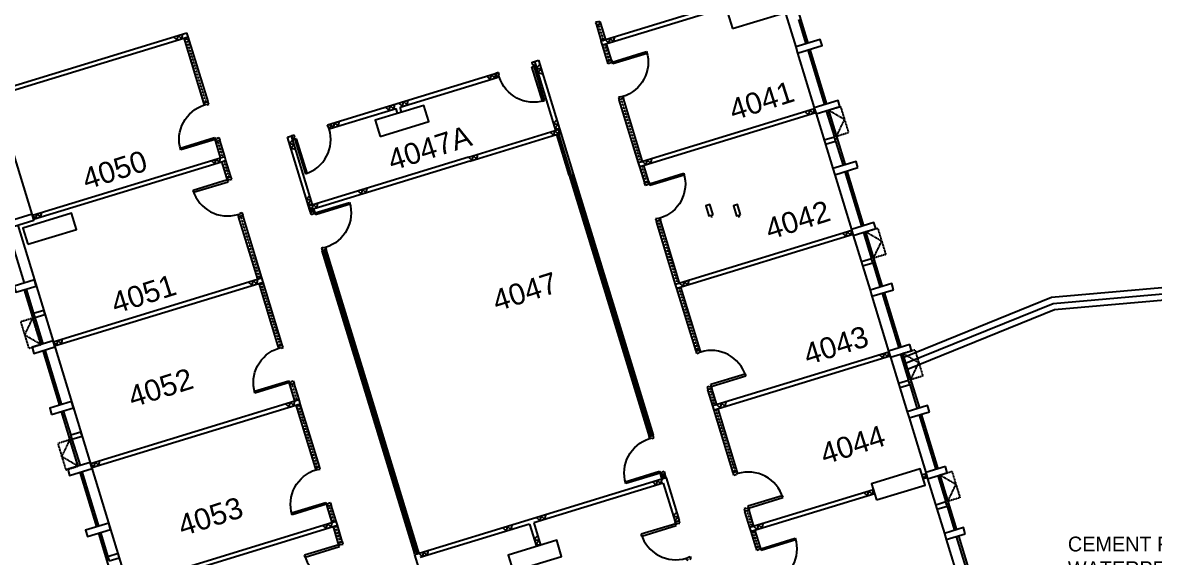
# Model space of a CAD drawing. Header units: millimetres. Extents: x 1797 to 100488, y 4337 to 89665.
# Drawn here: x 37983 to 64708, y 29766 to 42379 of the extents above; entities that cross this region are included whole.
import ezdxf

# ---------------------------------------------------------------- set-up
doc = ezdxf.new("R2010")
doc.units = ezdxf.units.MM
doc.linetypes.add('HIDDEN', pattern=[9.525, 6.35, -3.175])
doc.linetypes.add('HIDDEN2', pattern=[4.7625, 3.175, -1.5875])
for name, color, linetype in [('DLN041_3', 8, 'Continuous'), ('DLN041__', 8, 'Continuous'), ('DLN061__', 8, 'Continuous'), ('DLN210__', 8, 'Continuous'), ('DLN220__', 8, 'Continuous'), ('DLN228__', 8, 'Continuous'), ('DLN280__', 8, 'Continuous'), ('DLN314__', 8, 'Continuous'), ('DLN315__', 8, 'Continuous'), ('DLN325__', 8, 'Continuous'), ('FIN', 8, 'Continuous'), ('FITDOOR', 8, 'Continuous')]:
    doc.layers.add(name, color=color, linetype=linetype)
doc.styles.add('SWIS721LT750', font='swissl.ttf')

# ---------------------------------------------------------------- blocks, each defined once
blk = doc.blocks.new('DR1CR2')
at = {"layer": 'FITDOOR'}
for p, q in [((-50, 0), (-50, -50)), ((-50, 0), (0, 0)), ((0, 0), (0, -25)), ((-62.5, -50), (-50, -50)), ((-62.5, -50), (-62.5, -100)), ((-62.5, -100), (0, -100)), ((-12, -25), (0, -25)), ((-12, -75), (0, -75)), ((0, -75), (0, -100))]:
    blk.add_line(p, q, dxfattribs=at)
blk = doc.blocks.new('DR1AD')
at = {"layer": 'FITDOOR'}
for p, q in [((-45, 1), (0, 1)), ((-45, 1), (-45, 0)), ((0, 0), (0, 1)), ((-45, 0), (0, 0))]:
    blk.add_line(p, q, dxfattribs=at)
blk = doc.blocks.new('DR1AM')
at = {"layer": 'FITDOOR'}
blk.add_arc((0, 0), 1, 90, 180, dxfattribs=at)
blk = doc.blocks.new('DR1CL2')
at = {"layer": 'FITDOOR'}
for p, q in [((50, 0), (0, 0)), ((0, 0), (0, -25)), ((50, 0), (50, -50)), ((12, -25), (0, -25)), ((0, -75), (0, -100)), ((12, -75), (0, -75)), ((62.5, -100), (0, -100)), ((62.5, -50), (50, -50)), ((62.5, -50), (62.5, -100))]:
    blk.add_line(p, q, dxfattribs=at)
blk = doc.blocks.new('WINDOW-OPEN')
at = {"layer": 'DLN314__', "linetype": 'HIDDEN2', "ltscale": 0.05}
blk.add_lwpolyline([(650, 0), (0, 0), (0, 300), (650, 300)], close=True, dxfattribs=at)
blk.add_lwpolyline([(650, 0), (325, 300), (0, 0)], dxfattribs=at)
blk = doc.blocks.new('dh')
at = {"layer": 'DLN314__'}
blk.add_line((38450, 50), (38450, 0), dxfattribs=at)
blk.add_lwpolyline([(38500, 50), (38500, 300), (38400, 300), (38400, 50)], close=True, dxfattribs=at)

msp = doc.modelspace()

# ---------------------------------------------------------------- linework, layer by layer
at = {"layer": 'DLN061__'}
for p, q in [((41631, 41966), (41547, 42045)), ((41631, 41966), (41657, 42079)), ((41741, 42000), (41657, 42079)), ((41741, 42000), (41767, 42112)), ((51829, 41894), (51744, 41973)), ((51829, 41894), (51854, 42007)), ((51939, 41928), (51854, 42007)), ((51939, 41928), (51965, 42041)), ((49136, 41071), (49162, 41184)), ((50117, 41311), (50195, 41395)), ((50117, 41311), (50229, 41285)), ((50150, 41200), (50229, 41285)), ((50150, 41200), (50263, 41174)), ((49026, 41037), (48941, 41116)), ((49026, 41037), (49052, 41150)), ((49136, 41071), (49052, 41150)), ((46635, 40306), (46550, 40385)), ((46635, 40306), (46661, 40419)), ((46745, 40340), (46661, 40419)), ((46745, 40340), (46771, 40453)), ((46951, 40403), (46867, 40482)), ((46951, 40403), (46977, 40516)), ((47062, 40437), (46977, 40516)), ((47062, 40437), (47088, 40549)), ((56549, 40200), (56465, 40279)), ((56549, 40200), (56575, 40313)), ((56659, 40234), (56575, 40313)), ((56659, 40234), (56685, 40347)), ((45326, 39906), (45241, 39985)), ((45326, 39906), (45352, 40019)), ((45436, 39940), (45352, 40019)), ((45436, 39940), (45462, 40052)), ((50517, 40001), (50596, 40086)), ((50517, 40001), (50629, 39975)), ((50527, 39719), (50553, 39831)), ((50551, 39891), (50629, 39975)), ((50551, 39891), (50663, 39865)), ((50637, 39752), (50553, 39831)), ((50637, 39752), (50663, 39865)), ((44283, 39527), (44362, 39612)), ((50527, 39719), (50442, 39797)), ((44283, 39527), (44396, 39501)), ((44317, 39417), (44396, 39501)), ((44317, 39417), (44429, 39391)), ((42523, 39049), (42438, 39128)), ((42523, 39049), (42549, 39162)), ((42633, 39083), (42549, 39162)), ((42633, 39083), (42659, 39196)), ((48596, 39128), (48511, 39207)), ((48596, 39128), (48622, 39241)), ((48706, 39162), (48622, 39241)), ((48706, 39162), (48732, 39275)), ((52706, 39025), (52621, 39104)), ((52706, 39025), (52732, 39138)), ((52816, 39059), (52732, 39138)), ((52816, 39059), (52842, 39172)), ((44683, 38218), (44762, 38302)), ((44683, 38218), (44796, 38192)), ((45984, 38330), (45900, 38409)), ((45984, 38330), (46010, 38442)), ((46095, 38364), (46010, 38442)), ((46095, 38364), (46121, 38476)), ((44717, 38107), (44796, 38192)), ((44717, 38107), (44830, 38081)), ((44819, 37973), (44734, 38052)), ((44819, 37973), (44845, 38086)), ((44929, 38007), (44845, 38086)), ((44929, 38007), (44955, 38120)), ((38297, 37757), (38212, 37836)), ((38297, 37757), (38323, 37870)), ((38407, 37791), (38323, 37870)), ((38407, 37791), (38433, 37904)), ((57426, 37332), (57452, 37444)), ((57537, 37365), (57452, 37444)), ((57537, 37365), (57563, 37478)), ((57426, 37332), (57342, 37410)), ((43400, 36180), (43315, 36259)), ((43400, 36180), (43426, 36293)), ((43510, 36214), (43426, 36293)), ((43510, 36214), (43536, 36327)), ((53583, 36156), (53498, 36235)), ((53583, 36156), (53609, 36269)), ((53693, 36190), (53609, 36269)), ((53693, 36190), (53719, 36303)), ((38791, 34771), (38707, 34850)), ((38791, 34771), (38817, 34884)), ((38902, 34805), (38817, 34884)), ((38902, 34805), (38928, 34918)), ((58303, 34463), (58219, 34541)), ((58303, 34463), (58329, 34575)), ((58414, 34496), (58329, 34575)), ((58414, 34496), (58440, 34609)), ((44277, 33311), (44303, 33424)), ((44387, 33345), (44303, 33424)), ((44387, 33345), (44413, 33458)), ((54570, 33321), (54596, 33434)), ((44277, 33311), (44193, 33390)), ((54460, 33288), (54375, 33366)), ((54460, 33288), (54486, 33400)), ((54570, 33321), (54486, 33400)), ((39669, 31902), (39584, 31981)), ((39669, 31902), (39694, 32015)), ((39779, 31936), (39694, 32015)), ((39779, 31936), (39805, 32049)), ((52946, 31465), (52861, 31544)), ((52946, 31465), (52972, 31578)), ((53056, 31499), (52972, 31578)), ((53056, 31499), (53082, 31611)), ((59291, 31627), (59229, 31685)), ((59291, 31627), (59317, 31740)), ((57937, 31214), (57853, 31292)), ((57937, 31214), (57963, 31326)), ((58048, 31247), (57963, 31326)), ((58048, 31247), (58074, 31360)), ((50202, 30626), (50228, 30739)), ((50312, 30660), (50228, 30739)), ((50312, 30660), (50338, 30773)), ((53347, 30743), (53426, 30828)), ((53347, 30743), (53460, 30717)), ((45154, 30443), (45070, 30521)), ((45154, 30443), (45180, 30555)), ((45265, 30476), (45180, 30555)), ((45265, 30476), (45291, 30589)), ((49407, 30383), (49433, 30496)), ((49518, 30417), (49433, 30496)), ((49518, 30417), (49544, 30530)), ((50202, 30626), (50117, 30705)), ((53381, 30633), (53460, 30717)), ((53381, 30633), (53433, 30621)), ((55337, 30419), (55253, 30497)), ((55337, 30419), (55363, 30531)), ((55447, 30452), (55363, 30531)), ((55447, 30452), (55473, 30565)), ((49407, 30383), (49323, 30462)), ((50066, 30191), (50144, 30275)), ((50066, 30191), (50178, 30165)), ((50099, 30080), (50178, 30165)), ((50099, 30080), (50212, 30054)), ((47429, 29778), (47344, 29857)), ((47429, 29778), (47455, 29891)), ((47539, 29812), (47455, 29891)), ((47539, 29812), (47565, 29925))]:
    msp.add_line(p, q, dxfattribs=at)
at = {"layer": 'DLN210__'}
for p, q in [((55845, 43096), (56240, 41805)), ((56132, 43184), (56526, 41893)), ((56303, 42452), (56479, 41878)), ((56523, 41735), (56917, 40444)), ((56570, 41749), (56965, 40458)), ((56283, 41662), (56678, 40371)), ((38205, 37860), (37350, 40657)), ((56722, 40227), (57117, 38936)), ((56961, 40300), (57151, 39679)), ((57009, 40315), (57404, 39024)), ((57180, 39583), (57356, 39009)), ((57161, 38793), (57555, 37502)), ((57400, 38866), (57794, 37575)), ((57447, 38880), (57842, 37589)), ((37627, 37526), (38022, 36235)), ((37866, 37600), (41331, 26267)), ((57838, 37431), (58028, 36810)), ((57886, 37446), (58281, 36155)), ((57599, 37358), (57994, 36067)), ((58057, 36714), (58233, 36140)), ((38066, 36092), (38241, 35518)), ((38018, 36077), (38413, 34786)), ((58038, 35924), (58432, 34633)), ((58277, 35997), (58671, 34706)), ((58325, 36012), (58719, 34721)), ((38271, 35423), (38461, 34801)), ((38457, 34643), (38851, 33352)), ((38504, 34658), (38899, 33367)), ((58476, 34489), (58871, 33198)), ((58715, 34562), (58905, 33941)), ((58763, 34577), (59158, 33286)), ((58935, 33845), (59110, 33271)), ((38895, 33208), (39290, 31917)), ((38943, 33223), (39118, 32649)), ((59202, 33143), (59596, 31852)), ((58915, 33055), (59310, 31764)), ((59154, 33128), (59549, 31837)), ((39148, 32554), (39338, 31932)), ((39334, 31774), (39728, 30483)), ((39382, 31789), (39776, 30498)), ((59353, 31620), (59748, 30329)), ((59592, 31694), (59782, 31072)), ((59640, 31708), (60035, 30417)), ((59812, 30976), (59987, 30403)), ((39772, 30340), (40167, 29049)), ((39820, 30354), (39996, 29780)), ((60031, 30259), (60426, 28968)), ((60079, 30274), (60474, 28983)), ((59792, 30186), (60187, 28895))]:
    msp.add_line(p, q, dxfattribs=at)
for points in [[(58833, 34348), (62315, 35756), (69911, 36421), (73398, 27791), (69925, 24979)], [(58877, 34204), (62350, 35609), (69814, 36262), (73217, 27837), (69708, 24995)]]:
    msp.add_lwpolyline(points, dxfattribs=at)
at = {"layer": 'DLN220__'}
for p, q in [((50071, 41461), (50166, 41491)), ((50071, 41461), (50568, 39836)), ((50166, 41491), (50692, 39769)), ((45181, 39967), (49222, 41202)), ((46896, 40386), (49191, 41088)), ((45247, 39882), (46801, 40357)), ((48511, 39207), (50663, 39865)), ((44237, 39678), (44333, 39707)), ((44763, 37957), (44237, 39678)), ((44830, 38081), (44333, 39707)), ((48541, 39111), (50692, 39769)), ((48511, 39207), (44734, 38052)), ((48541, 39111), (44763, 37957)), ((44778, 37909), (44874, 37938)), ((52775, 32616), (52871, 32645)), ((53148, 31736), (53053, 31707)), ((49955, 30551), (50116, 30025)), ((50051, 30580), (50212, 30054))]:
    msp.add_line(p, q, dxfattribs=at)
at = {"layer": 'DLN220__', "linetype": 'ByBlock'}
for p, q in [((46837, 40238), (46801, 40357)), ((46933, 40267), (46896, 40386))]:
    msp.add_line(p, q, dxfattribs=at)
at = {"layer": 'DLN228__'}
for p, q in [((55426, 43099), (51648, 41944)), ((55455, 43003), (51678, 41848)), ((51531, 42326), (51627, 42356)), ((51531, 42326), (51627, 42356)), ((51531, 42326), (51648, 41944)), ((51627, 42356), (51744, 41973)), ((37512, 40811), (41863, 42142)), ((37541, 40716), (41892, 42046)), ((42264, 40487), (41797, 42017)), ((41892, 42046), (41863, 42142)), ((42360, 40516), (41892, 42046)), ((51678, 41848), (51648, 41944)), ((51795, 41466), (51678, 41848)), ((51890, 41495), (51773, 41877)), ((50071, 41461), (50100, 41366)), ((51890, 41495), (51795, 41466)), ((51890, 41495), (51918, 41404)), ((49191, 41088), (49162, 41184)), ((42264, 40487), (42360, 40516)), ((52168, 40586), (52072, 40557)), ((52526, 39075), (52072, 40557)), ((52621, 39104), (52168, 40586)), ((56685, 40347), (52526, 39075)), ((56715, 40251), (52555, 38979)), ((45270, 39889), (45241, 39985)), ((42542, 39578), (42514, 39669)), ((42542, 39578), (42514, 39669)), ((42542, 39578), (42638, 39607)), ((42659, 39196), (42542, 39578)), ((42755, 39225), (42638, 39607)), ((44333, 39707), (44362, 39612)), ((50889, 38784), (50597, 39740)), ((50937, 38798), (50645, 39755)), ((50692, 39769), (50985, 38813)), ((38212, 37836), (42755, 39225)), ((38242, 37740), (42784, 39129)), ((42805, 38717), (42688, 39100)), ((42784, 39129), (42755, 39225)), ((42901, 38747), (42784, 39129)), ((52555, 38979), (52526, 39075)), ((50889, 38784), (51854, 35628)), ((50937, 38798), (51902, 35643)), ((50985, 38813), (51950, 35657)), ((52672, 38597), (52555, 38979)), ((52767, 38626), (52650, 39009)), ((42805, 38717), (42901, 38747)), ((42805, 38717), (42833, 38627)), ((42805, 38717), (42833, 38627)), ((52767, 38626), (52672, 38597)), ((52767, 38626), (52795, 38535)), ((44778, 37909), (44763, 37957)), ((44826, 37923), (44811, 37971)), ((44874, 37938), (44859, 37986)), ((43083, 37809), (43179, 37838)), ((43536, 36327), (43083, 37809)), ((43632, 36356), (43179, 37838)), ((44778, 37909), (44874, 37938)), ((53045, 37718), (52949, 37688)), ((53403, 36206), (52949, 37688)), ((53498, 36235), (53045, 37718)), ((57563, 37478), (53403, 36206)), ((57592, 37382), (53432, 36110)), ((45151, 37030), (45056, 37000)), ((46021, 33844), (45056, 37000)), ((46068, 33859), (45104, 37015)), ((46116, 33874), (45151, 37030)), ((38707, 34850), (43632, 36356)), ((43661, 36260), (43632, 36356)), ((38736, 34755), (43661, 36260)), ((44019, 34749), (43566, 36231)), ((44114, 34778), (43661, 36260)), ((53432, 36110), (53403, 36206)), ((53885, 34628), (53432, 36110)), ((53981, 34657), (53528, 36140)), ((51854, 35628), (52775, 32616)), ((51902, 35643), (52823, 32630)), ((51950, 35657), (52871, 32645)), ((44019, 34749), (44114, 34778)), ((53981, 34657), (53885, 34628)), ((58440, 34609), (54280, 33337)), ((58469, 34513), (54309, 33241)), ((44296, 33840), (44269, 33931)), ((44296, 33840), (44392, 33869)), ((44413, 33458), (44296, 33840)), ((44509, 33487), (44392, 33869)), ((47219, 29924), (46021, 33844)), ((47267, 29938), (46068, 33859)), ((47315, 29953), (46116, 33874)), ((54258, 33749), (54163, 33720)), ((54280, 33337), (54163, 33720)), ((54258, 33749), (54231, 33840)), ((54375, 33366), (54258, 33749)), ((39584, 31981), (44509, 33487)), ((44538, 33391), (44509, 33487)), ((39613, 31886), (44538, 33391)), ((44896, 31880), (44443, 33362)), ((44991, 31909), (44538, 33391)), ((54309, 33241), (54280, 33337)), ((54762, 31759), (54309, 33241)), ((54858, 31788), (54405, 33271)), ((44896, 31880), (44991, 31909)), ((53178, 31641), (50022, 30676)), ((53148, 31736), (53053, 31707)), ((53082, 31611), (53053, 31707)), ((53130, 31626), (53101, 31722)), ((53178, 31641), (53148, 31736)), ((53178, 31641), (53485, 30637)), ((54858, 31788), (54762, 31759)), ((59317, 31740), (59221, 31711)), ((59346, 31644), (59250, 31615)), ((53111, 31516), (50051, 30580)), ((53111, 31516), (53389, 30607)), ((58074, 31360), (55157, 30468)), ((58103, 31264), (55186, 30373)), ((45174, 30971), (45269, 31001)), ((45291, 30589), (45174, 30971)), ((45386, 30618), (45269, 31001)), ((55136, 30880), (55040, 30851)), ((55157, 30468), (55040, 30851)), ((55253, 30497), (55136, 30880)), ((40461, 29112), (45386, 30618)), ((40490, 29017), (45415, 30522)), ((45437, 30111), (45320, 30493)), ((45415, 30522), (45386, 30618)), ((45532, 30140), (45415, 30522)), ((50022, 30676), (47248, 29828)), ((49955, 30551), (47373, 29762)), ((53389, 30607), (53485, 30637)), ((55186, 30373), (55157, 30468)), ((55303, 29990), (55186, 30373)), ((55399, 30019), (55282, 30402)), ((45437, 30111), (45532, 30140)), ((47296, 29843), (47267, 29938)), ((47344, 29857), (47315, 29953)), ((55399, 30019), (55303, 29990)), ((47248, 29828), (47219, 29924)), ((47833, 27915), (47248, 29828))]:
    msp.add_line(p, q, dxfattribs=at)
at = {"layer": 'DLN228__', "linetype": 'HIDDEN', "ltscale": 0.01}
for p, q in [((51579, 42341), (51696, 41958)), ((42312, 40501), (41844, 42031)), ((51744, 41973), (51648, 41944)), ((51842, 41480), (51725, 41863)), ((52573, 39090), (52120, 40572)), ((42707, 39210), (42590, 39593)), ((42853, 38732), (42736, 39115)), ((52720, 38611), (52603, 38994)), ((43584, 36341), (43131, 37824)), ((53450, 36221), (52997, 37703)), ((44067, 34763), (43613, 36246)), ((53933, 34643), (53480, 36125)), ((44461, 33472), (44344, 33855)), ((54328, 33352), (54211, 33734)), ((44944, 31894), (44490, 33377)), ((54810, 31774), (54357, 33256)), ((45338, 30603), (45221, 30986)), ((55205, 30483), (55088, 30865)), ((45485, 30125), (45368, 30508)), ((55351, 30005), (55234, 30387))]:
    msp.add_line(p, q, dxfattribs=at)
at = {"layer": 'DLN280__'}
for points in [[(54748, 42238), (55895, 42589), (55779, 42971), (54631, 42620)], [(46428, 39694), (47576, 40045), (47459, 40428), (46311, 40077)], [(38108, 37151), (39256, 37501), (39139, 37884), (37991, 37533)], [(58147, 31121), (59294, 31472), (59177, 31854), (58030, 31503)], [(49564, 29438), (50711, 29789), (50594, 30171), (49447, 29820)]]:
    msp.add_lwpolyline(points, close=True, dxfattribs=at)
at = {"layer": 'DLN314__'}
for points in [[(56283, 41662), (56861, 41838), (56819, 41982), (56240, 41805)], [(57283, 40399), (57241, 40543), (56678, 40371), (56678, 40371), (56678, 40371), (56722, 40227)], [(57706, 38959), (57663, 39103), (57117, 38936), (57117, 38936), (57117, 38936), (57161, 38793)], [(37401, 37457), (38249, 37716), (38205, 37860), (37359, 37601)], [(58128, 37520), (58086, 37664), (57555, 37502), (57555, 37502), (57555, 37502), (57599, 37358)], [(38305, 36165), (38261, 36309), (37781, 36162), (37823, 36018)], [(58550, 36080), (58508, 36224), (57994, 36067), (58038, 35924)], [(38700, 34874), (38204, 34722), (38246, 34578), (38743, 34731)], [(58930, 34785), (58432, 34633), (58476, 34489), (58972, 34641)], [(38668, 33139), (39182, 33296), (39138, 33440), (38626, 33283)], [(59395, 33202), (59352, 33346), (58871, 33198), (58915, 33055)], [(39621, 31862), (39621, 31862), (39577, 32005), (39048, 31844), (39090, 31700), (39621, 31862)], [(59775, 31906), (59310, 31764), (59353, 31620), (59817, 31762)], [(40059, 30427), (40059, 30427), (40015, 30571), (39470, 30404), (39513, 30260), (40059, 30427)], [(60239, 30323), (60197, 30467), (59748, 30329), (59792, 30186)]]:
    msp.add_lwpolyline(points, close=True, dxfattribs=at)
at = {"layer": 'FIN'}
msp.add_lwpolyline([(58789, 34492), (62279, 35904), (70009, 36580), (73579, 27744), (70108, 24933)], dxfattribs=at)

# ---------------------------------------------------------------- block references
at = {"layer": 'DLN314__'}
for name, p, rotation in [('WINDOW-OPEN', (57009, 40315), 286.999999999218), ('dh', (68455, 2876), 107.0000000000274), ('dh', (17483, 26544), 17.00000000001532), ('dh', (18133, 26544), 17.00000000001532), ('WINDOW-OPEN', (57886, 37446), 286.999999999218), ('dh', (69332, 7), 107.0000000000274), ('dh', (26966, 72226), 287.0000000000057), ('WINDOW-OPEN', (58763, 34577), 286.999999999218), ('dh', (70209, -2862), 107.0000000000274), ('dh', (27844, 69357), 287.0000000000057), ('WINDOW-OPEN', (59640, 31708), 286.999999999218), ('dh', (71087, -5731), 107.0000000000274), ('dh', (28721, 66488), 287.0000000000057)]:
    msp.add_blockref(name, p, dxfattribs=dict(at, rotation=rotation))
at = {"layer": 'DLN314__', "xscale": -1, "rotation": 107.000000000788}
for p in [(38223, 35408), (39100, 32539)]:
    msp.add_blockref('WINDOW-OPEN', p, dxfattribs=at)
at = {"layer": 'DLN315__', "xscale": -1, "yscale": 850}
for p, rotation in [((44888, 37890), 287.0000000007661), ((53038, 31755), 107.0000000007803)]:
    msp.add_blockref('DR1AD', p, dxfattribs=dict(at, rotation=rotation))
at = {"layer": 'DLN315__', "xscale": -850.0000000000161, "yscale": 850, "zscale": 850}
for p, rotation in [((44888, 37890), 287.0000000015879), ((53038, 31755), 107.0000000016023)]:
    msp.add_blockref('DR1AM', p, dxfattribs=dict(at, rotation=rotation))
at = {"layer": 'DLN315__', "xscale": -1}
for name, p, rotation in [('DR1CR2', (44874, 37938), 287.0000000007661), ('DR1CL2', (45151, 37030), 287.0000000007661), ('DR1CL2', (52775, 32616), 107.0000000007803), ('DR1CR2', (53053, 31707), 107.0000000007803)]:
    msp.add_blockref(name, p, dxfattribs=dict(at, rotation=rotation))
at = {"layer": 'DLN325__'}
for name, p, rotation in [('DR1CR2', (51627, 42356), 287.0000000026511), ('DR1CL2', (45270, 39889), 197.000000003609), ('DR1CR2', (44362, 39612), 197.000000003609), ('DR1CR2', (42805, 38717), 107.000000000911), ('DR1CL2', (43083, 37809), 107.000000000911), ('DR1CL2', (53981, 34657), 287.0000000009235), ('DR1CR2', (54258, 33749), 287.0000000009235), ('DR1CL2', (54858, 31788), 287.0000000026408), ('DR1CR2', (55136, 30880), 287.0000000026408), ('DR1CR2', (53389, 30607), 107.0000000009852), ('DR1CR2', (45437, 30111), 107.0000000026511), ('DR1CL2', (53667, 29699), 107.0000000009852)]:
    msp.add_blockref(name, p, dxfattribs=dict(at, rotation=rotation))
at = {"layer": 'DLN325__', "xscale": -1, "yscale": 850}
for p, rotation in [((51905, 41447), 286.9999999991037), ((50052, 41351), 196.9999999945749), ((42528, 39626), 106.9999999990961), ((52782, 38578), 286.9999999991037), ((44282, 33888), 106.9999999990961), ((45159, 31019), 106.9999999990961), ((55413, 29971), 286.9999999973625)]:
    msp.add_blockref('DR1AD', p, dxfattribs=dict(at, rotation=rotation))
at = {"layer": 'DLN325__'}
for p, xscale, yscale, zscale, rotation in [((51905, 41447), -850.0000000000246, 850, 850, 287.0000000000491), ((50052, 41351), -850.0000000000135, 850, 850, 196.9999999982509), ((42528, 39626), -850.0000000000246, 850, 850, 107.0000000000415), ((44410, 39626), 850.0000000000139, 850.0000000000139, 850.0000000000139, 196.9999999999637), ((52782, 38578), -850.0000000000246, 850, 850, 287.0000000000491), ((42820, 38670), 850.0000000000246, 850.0000000000246, 850.0000000000246, 106.9999999999655), ((54244, 33797), 850.0000000000246, 850.0000000000246, 850.0000000000246, 286.9999999999781), ((44282, 33888), -850.0000000000246, 850, 850, 107.0000000000415), ((45159, 31019), -850.0000000000197, 850, 850, 106.9999999999063), ((55121, 30928), 850.0000000000135, 850.0000000000135, 850.0000000000135, 286.9999999999618), ((53404, 30560), 850.0000000000246, 850.0000000000246, 850.0000000000246, 107.0000000000397), ((55413, 29971), -850.0000000000135, 850, 850, 287.0000000000415), ((45451, 30063), 850.0000000000135, 850.0000000000135, 850.0000000000135, 106.9999999999721)]:
    msp.add_blockref('DR1AM', p, dxfattribs=dict(at, xscale=xscale, yscale=yscale, zscale=zscale, rotation=rotation))
at = {"layer": 'DLN325__', "xscale": -1}
for name, p, rotation in [('DR1CR2', (50100, 41366), 196.9999999945749), ('DR1CR2', (51890, 41495), 286.9999999991037), ('DR1CL2', (49191, 41088), 196.9999999945749), ('DR1CL2', (52168, 40586), 286.9999999991037), ('DR1CL2', (42264, 40487), 106.9999999990961), ('DR1CR2', (42542, 39578), 106.9999999990961), ('DR1CR2', (52767, 38626), 286.9999999991037), ('DR1CL2', (53045, 37718), 286.9999999991037), ('DR1CL2', (44019, 34749), 106.9999999990961), ('DR1CR2', (44296, 33840), 106.9999999990961), ('DR1CL2', (44896, 31880), 106.9999999990961), ('DR1CR2', (45174, 30971), 106.9999999990961), ('DR1CR2', (55399, 30019), 286.9999999973625)]:
    msp.add_blockref(name, p, dxfattribs=dict(at, rotation=rotation))
at = {"layer": 'DLN325__', "yscale": 850}
for p, rotation in [((44410, 39626), 197.000000003609), ((42820, 38670), 107.000000000911), ((54244, 33797), 287.0000000009235), ((55121, 30928), 287.0000000026408), ((53404, 30560), 107.0000000009852), ((45451, 30063), 107.0000000026511)]:
    msp.add_blockref('DR1AD', p, dxfattribs=dict(at, rotation=rotation))

# ---------------------------------------------------------------- texts
at = {"layer": 'DLN041_3', "style": 'SWIS721LT750'}
for s, p in [('4041', (54767, 40066)), ('4047A', (46706, 38880)), ('4050', (39490, 38434)), ('4042', (55620, 37251)), ('4051', (40174, 35506)), ('4047', (49178, 35562)), ('4043', (56523, 34295)), ('4052', (40576, 33296)), ('4044', (56919, 31948)), ('4053', (41753, 30258))]:
    msp.add_text(s, height=500, rotation=17.6659, dxfattribs=at).set_placement(p)
at = {"layer": 'DLN041__', "insert": (62666, 29317), "char_height": 350, "width": 6649.74, "attachment_point": 7, "style": 'SWIS721LT750'}
msp.add_mtext('{\\fUnivers|b0|i0|c0|p34;CEMENT RENDERING WITH WATERPROOF COMPOUND}', dxfattribs=at)

doc.saveas('drawing.dxf')
